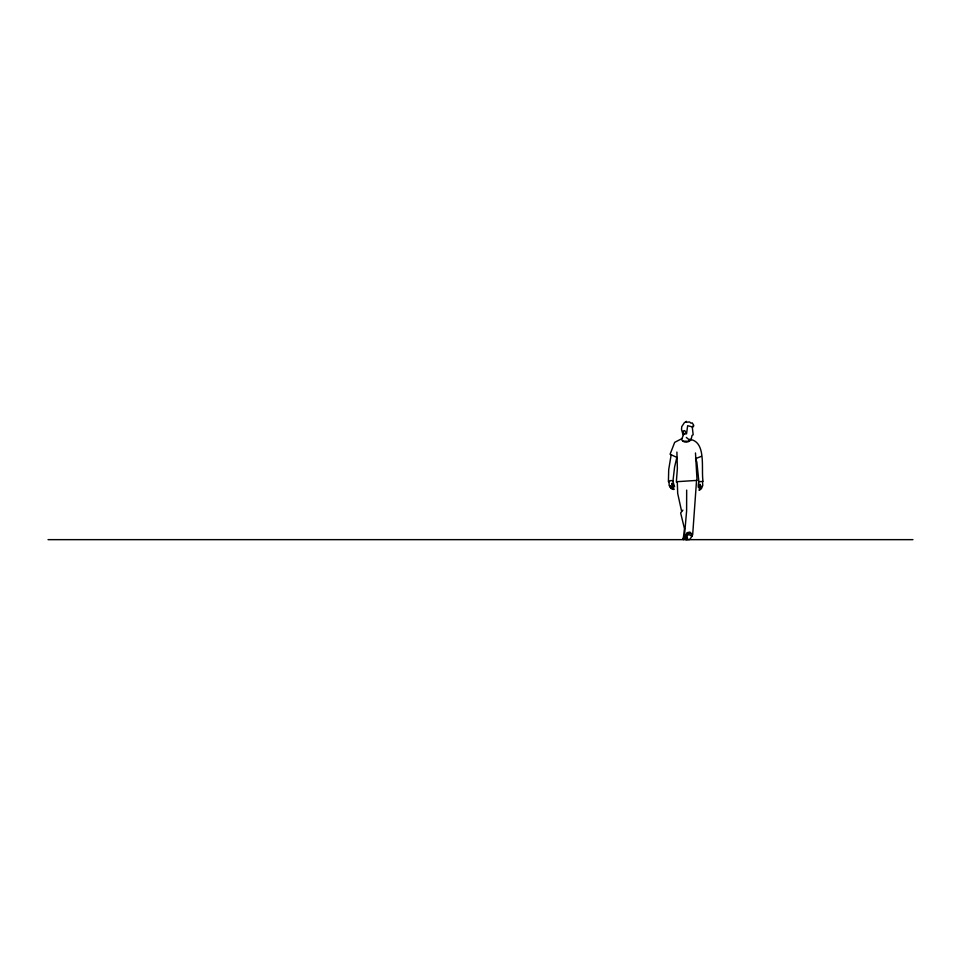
<?xml version="1.0" encoding="UTF-8"?>
<svg xmlns="http://www.w3.org/2000/svg" width="961" height="961" viewBox="0 0 961 961"><rect width="100%" height="100%" fill="white"/><g stroke="black" fill="none" stroke-linecap="round" stroke-linejoin="round"><path stroke-width="1.44" d="M695.476 452.967L697.049 480.392L677.289 481.665L677.685 493.377L681.577 511.18M696.557 480.344L692.665 534.893L689.902 532.082L686.971 532.718L686.13 535.529L687.511 538.196L685.974 539.217L686.31 534.472L688.196 532.875L690.947 533.523L692.22 535.866L689.746 539.505L685.758 539.65M686.671 490.098L686.61 510.952L684.688 533.031L685.517 537.98L686.755 537.355M683.956 433.735L681.529 439.561C683.547 443.453 689.301 442.637 691.331 439.213M671.15 454.829L668.712 469.593L668.412 481.797L671.006 480.512L672.976 480.908L674.586 467.07L676.808 457.544M683.499 539.65L683.283 537.247L685.205 536.106M701.794 486.038L699.248 490.326L700.257 486.795L699.86 484.152L699.152 488.008C697.362 488.068 698.551 483.119 698.899 481.713L703.044 481.413C700.905 468.463 707.008 440.294 688.544 439.273L686.322 437.435M686.238 536.478L688.785 534.448L692.028 536.298M691.175 439.177L692.064 435.405L693.169 434.768L692.244 426.876L687.656 425.687L686.526 433.904L684.761 430.636L683.223 430.972C683.055 431.969 683.944 435.381 685.217 434.06M672.748 480.86L674.598 486.771L673.096 486.098L672.051 483.191C670.598 486.206 677.589 491.684 671.162 488.572L669.168 485.377L669.06 481.173M692.244 426.876L693.578 426.696L693.073 425.795L693.782 425.399L692.208 422.864L691.055 423.224L689.542 421.963L686.142 422.203L686.346 421.35L684.34 422.72L681.733 426.672L681.517 429.411L683.055 434.852M682.875 510.135L680.64 512.946L684.46 528.622L683.535 536.526L684.304 536.238M691.043 439.621L688.016 441.255L682.815 441.171M701.158 456.415L695.5 458.697M677.289 481.665L676.352 482.002L677.361 468.524L676.904 452.054M682.959 538.532L685.818 538.4M682.082 438.528L674.682 442.348L670.081 454.253L677.109 457.532M698.899 481.713L696.845 462.193L695.692 458.661M699.38 490.17L701.398 488.705L702.755 485.497L702.527 481.437M48.05 539.65L912.95 539.65M685.974 539.217L686.647 539.505M671.042 488.38L669.505 485.918M673.745 489.341L670.273 485.593M692.136 534.736L692.22 535.866"/></g></svg>
